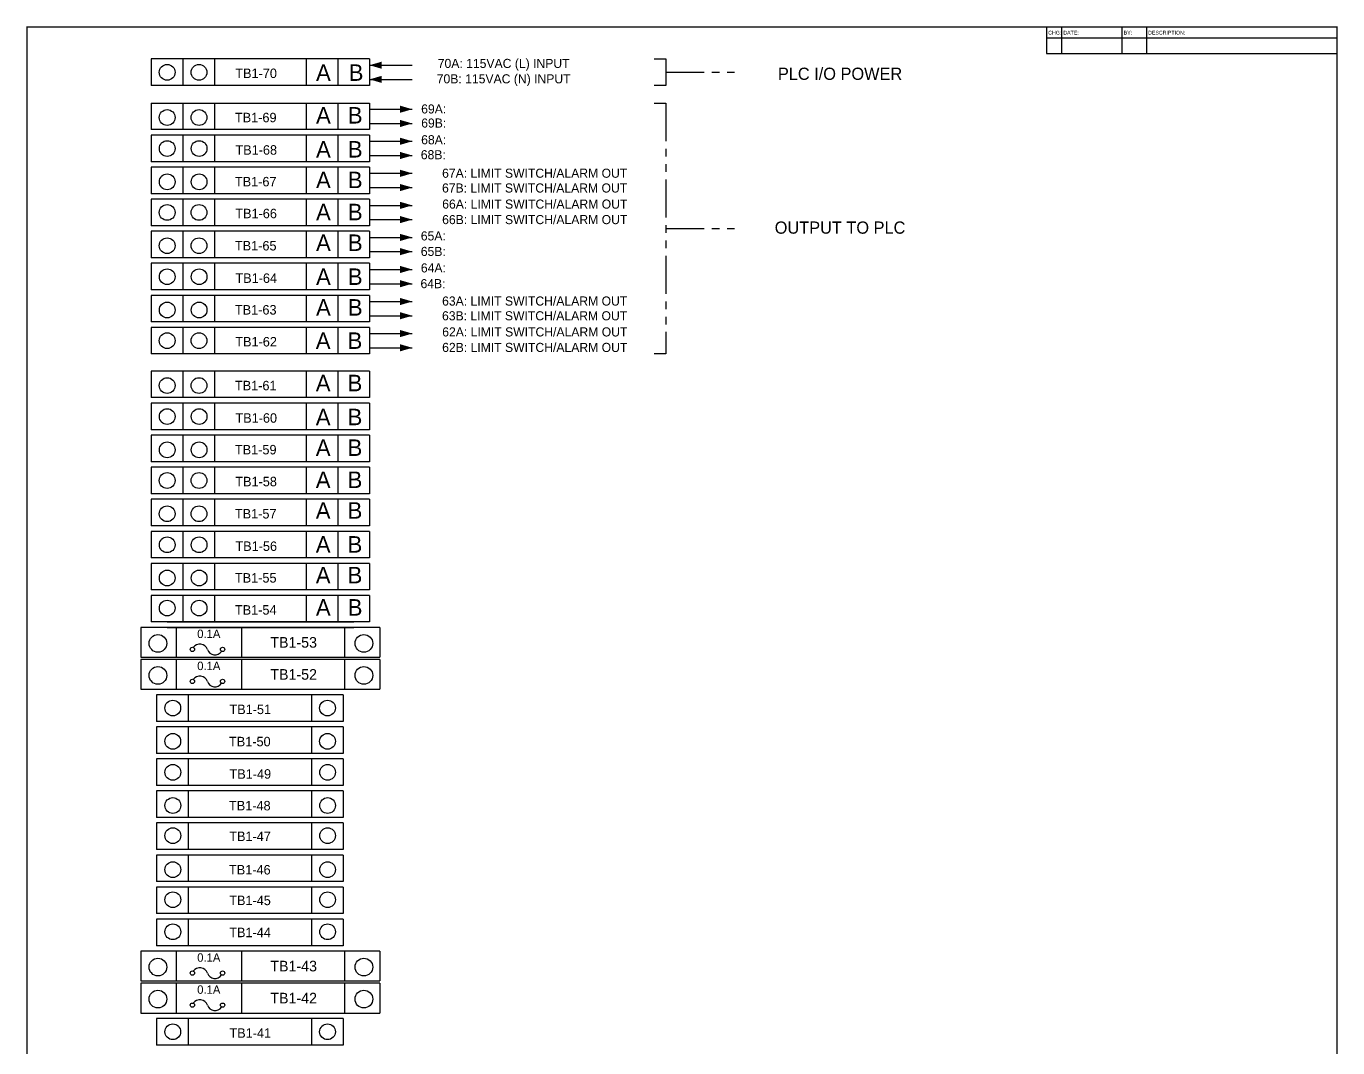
# Model space of a CAD drawing. Extents: x -174 to 420, y -119 to 77.
# Drawn here: x -8 to 13.48, y -102.73 to -85.99 of the extents above; entities that cross this region are included whole.
import ezdxf
from ezdxf.enums import TextEntityAlignment as Align

# ---------------------------------------------------------------- set-up
doc = ezdxf.new("R2010")
doc.units = 0
doc.header["$MEASUREMENT"] = 0
doc.linetypes.add('PHANTOM2', pattern=[1.25, 0.625, -0.125, 0.125, -0.125, 0.125, -0.125])
doc.layers.get('0').update_dxf_attribs({"linetype": 'CONTINUOUS'})
doc.layers.add('1', color=3, linetype='CONTINUOUS')
doc.layers.add('TITLE', color=2, linetype='CONTINUOUS')

# ---------------------------------------------------------------- blocks, each defined once
blk = doc.blocks.new('REVTITLE')
at = {"color": 2}
blk.add_line((3.85, 0), (3.85, -0.35), dxfattribs=at)
at = {"layer": 'TITLE'}
for p, q in [((3.85, 0), (0, 0)), ((0, 0), (0, -0.35)), ((3.85, -0.15), (0, -0.15)), ((0.2, 0), (0.2, -0.35)), ((1, 0), (1, -0.35)), ((1.325, 0), (1.325, -0.35))]:
    blk.add_line(p, q, dxfattribs=at)
for s, p in [('CHG:', (0.025, -0.1)), ('DATE:', (0.225, -0.1)), ('BY:', (1.025, -0.1)), ('DESCRIPTION:', (1.35, -0.1))]:
    blk.add_text(s, height=0.05, dxfattribs=at).set_placement(p)

msp = doc.modelspace()

# ---------------------------------------------------------------- linework, layer by layer
at = {"color": 0, "linetype": 'Continuous'}
for p, q in [((-2.376, -86.529), (-5.95, -86.529)), ((-4.915, -86.529), (-4.915, -86.964)), ((-2.376, -86.964), (-5.95, -86.964)), ((-4.915, -87.251), (-4.915, -87.686)), ((-2.376, -87.686), (-5.95, -87.686)), ((-2.376, -87.776), (-5.95, -87.776)), ((-4.915, -87.776), (-4.915, -88.211)), ((-2.376, -88.211), (-5.95, -88.211)), ((-2.376, -88.301), (-5.95, -88.301)), ((-4.915, -88.301), (-4.915, -88.736)), ((-2.376, -88.736), (-5.95, -88.736)), ((-2.376, -88.826), (-5.95, -88.826)), ((-4.915, -88.826), (-4.915, -89.261)), ((-2.376, -89.261), (-5.95, -89.261)), ((-2.376, -89.351), (-5.95, -89.351)), ((-4.915, -89.351), (-4.915, -89.786)), ((-2.376, -89.786), (-5.95, -89.786)), ((-2.376, -89.876), (-5.95, -89.876)), ((-4.915, -89.876), (-4.915, -90.311)), ((-2.376, -90.311), (-5.95, -90.311)), ((-2.376, -90.401), (-5.95, -90.401)), ((-4.915, -90.401), (-4.915, -90.836)), ((-2.376, -90.836), (-5.95, -90.836)), ((-2.376, -90.926), (-5.95, -90.926)), ((-4.915, -90.926), (-4.915, -91.361)), ((-2.376, -91.361), (-5.95, -91.361)), ((-2.376, -91.642), (-5.95, -91.642)), ((-4.915, -91.642), (-4.915, -92.077)), ((-2.376, -92.077), (-5.95, -92.077)), ((-2.376, -92.167), (-5.95, -92.167)), ((-4.915, -92.167), (-4.915, -92.602)), ((-2.376, -92.602), (-5.95, -92.602)), ((-2.376, -92.692), (-5.95, -92.692)), ((-4.915, -92.692), (-4.915, -93.127)), ((-2.376, -93.127), (-5.95, -93.127)), ((-2.376, -93.217), (-5.95, -93.217)), ((-4.915, -93.217), (-4.915, -93.652)), ((-2.376, -93.652), (-5.95, -93.652)), ((-2.376, -93.742), (-5.95, -93.742)), ((-4.915, -93.742), (-4.915, -94.177)), ((-2.376, -94.177), (-5.95, -94.177)), ((-2.376, -94.267), (-5.95, -94.267)), ((-4.915, -94.267), (-4.915, -94.702)), ((-2.376, -94.702), (-5.95, -94.702)), ((-2.376, -94.792), (-5.95, -94.792)), ((-4.915, -94.792), (-4.915, -95.227)), ((-2.376, -95.227), (-5.95, -95.227)), ((-2.376, -95.317), (-5.95, -95.317)), ((-4.915, -95.317), (-4.915, -95.752)), ((-2.376, -95.752), (-5.95, -95.752)), ((-2.205, -95.842), (-6.122, -95.842)), ((-2.376, -95.842), (-5.95, -95.842)), ((-4.472, -95.842), (-5.541, -95.842)), ((-4.472, -95.842), (-4.472, -96.33)), ((-4.472, -95.842), (-4.472, -96.33)), ((-2.205, -96.367), (-6.122, -96.367)), ((-2.376, -96.367), (-5.95, -96.367)), ((-4.472, -96.367), (-4.472, -96.855)), ((-2.806, -96.945), (-5.863, -96.945)), ((-5.345, -96.945), (-5.345, -97.38)), ((-2.806, -97.38), (-5.863, -97.38)), ((-2.806, -97.47), (-5.863, -97.47)), ((-5.345, -97.47), (-5.345, -97.905)), ((-2.806, -97.905), (-5.863, -97.905)), ((-2.806, -97.995), (-5.863, -97.995)), ((-5.345, -97.995), (-5.345, -98.43)), ((-2.806, -98.43), (-5.863, -98.43)), ((-2.806, -98.52), (-5.863, -98.52)), ((-5.345, -98.52), (-5.345, -98.955)), ((-2.806, -98.955), (-5.863, -98.955)), ((-2.806, -99.045), (-5.863, -99.045)), ((-5.345, -99.045), (-5.345, -99.48)), ((-2.806, -99.48), (-5.863, -99.48)), ((-2.806, -99.57), (-5.863, -99.57)), ((-5.345, -99.57), (-5.345, -100.005)), ((-2.806, -100.005), (-5.863, -100.005)), ((-2.806, -100.095), (-5.863, -100.095)), ((-5.345, -100.095), (-5.345, -100.53)), ((-2.806, -100.53), (-5.863, -100.53)), ((-2.806, -100.62), (-5.863, -100.62)), ((-5.345, -100.62), (-5.345, -101.055)), ((-2.205, -101.145), (-6.122, -101.145)), ((-2.376, -101.145), (-5.95, -101.145)), ((-2.806, -101.055), (-5.863, -101.055)), ((-2.806, -101.145), (-5.863, -101.145)), ((-2.806, -101.145), (-5.863, -101.145)), ((-4.472, -101.145), (-5.541, -101.145)), ((-4.472, -101.145), (-4.472, -101.633)), ((-4.472, -101.145), (-4.472, -101.633)), ((-2.205, -101.67), (-6.122, -101.67)), ((-2.376, -101.67), (-5.95, -101.67)), ((-2.806, -101.67), (-5.863, -101.67)), ((-2.806, -101.67), (-5.863, -101.67)), ((-4.472, -101.67), (-5.541, -101.67)), ((-4.472, -101.67), (-4.472, -102.158)), ((-4.472, -101.67), (-4.472, -102.158)), ((-2.806, -102.248), (-5.863, -102.248)), ((-5.345, -102.248), (-5.345, -102.682)), ((-2.806, -102.682), (-5.863, -102.682))]:
    msp.add_line(p, q, dxfattribs=at)
at = {"color": 0}
for p, q in [((-5.95, -86.529), (-5.95, -86.964)), ((-5.433, -86.529), (-5.433, -86.964)), ((-5.433, -86.529), (-5.433, -86.964)), ((-3.121, -86.529), (-5.205, -86.529)), ((-3.412, -86.529), (-3.412, -86.964)), ((-2.894, -86.529), (-2.894, -86.964)), ((-2.376, -86.529), (-2.376, -86.964)), ((8.706, -86.437), (13.465, -86.437)), ((-2.376, -86.631), (-2.376, -86.863)), ((-2.376, -86.631), (-1.676, -86.631)), ((-2.376, -86.863), (-1.676, -86.863)), ((-5.95, -87.251), (-5.95, -87.686)), ((-5.95, -87.251), (-2.376, -87.251)), ((-5.433, -87.251), (-5.433, -87.686)), ((-5.433, -87.251), (-5.433, -87.686)), ((-3.412, -87.251), (-3.412, -87.686)), ((-2.894, -87.251), (-2.894, -87.686)), ((-2.376, -87.251), (-2.376, -87.686)), ((-2.376, -87.352), (-2.376, -87.585)), ((-2.376, -87.352), (-1.676, -87.352)), ((-2.376, -87.585), (-1.676, -87.585)), ((-5.95, -87.776), (-5.95, -88.211)), ((-5.433, -87.776), (-5.433, -88.211)), ((-5.433, -87.776), (-5.433, -88.211)), ((-3.412, -87.776), (-3.412, -88.211)), ((-2.894, -87.776), (-2.894, -88.211)), ((-2.376, -87.776), (-2.376, -88.211)), ((-2.376, -87.877), (-2.376, -88.11)), ((-2.376, -87.877), (-1.676, -87.877)), ((-2.376, -88.11), (-1.676, -88.11)), ((-5.95, -88.301), (-5.95, -88.736)), ((-5.433, -88.301), (-5.433, -88.736)), ((-5.433, -88.301), (-5.433, -88.736)), ((-3.412, -88.301), (-3.412, -88.736)), ((-2.894, -88.301), (-2.894, -88.736)), ((-2.376, -88.301), (-2.376, -88.736)), ((-2.376, -88.402), (-2.376, -88.635)), ((-2.376, -88.402), (-1.676, -88.402)), ((-2.376, -88.635), (-1.676, -88.635)), ((-5.95, -88.826), (-5.95, -89.261)), ((-5.433, -88.826), (-5.433, -89.261)), ((-5.433, -88.826), (-5.433, -89.261)), ((-3.121, -88.826), (-5.205, -88.826)), ((-3.412, -88.826), (-3.412, -89.261)), ((-2.894, -88.826), (-2.894, -89.261)), ((-2.376, -88.826), (-2.376, -89.261)), ((-2.376, -88.927), (-2.376, -89.16)), ((-2.376, -88.927), (-1.676, -88.927)), ((-2.376, -89.16), (-1.676, -89.16)), ((-5.95, -89.351), (-5.95, -89.786)), ((-5.433, -89.351), (-5.433, -89.786)), ((-5.433, -89.351), (-5.433, -89.786)), ((-3.412, -89.351), (-3.412, -89.786)), ((-2.894, -89.351), (-2.894, -89.786)), ((-2.376, -89.351), (-2.376, -89.786)), ((-2.376, -89.452), (-2.376, -89.685)), ((-2.376, -89.452), (-1.676, -89.452)), ((-2.376, -89.685), (-1.676, -89.685)), ((-5.95, -89.876), (-5.95, -90.311)), ((-5.433, -89.876), (-5.433, -90.311)), ((-5.433, -89.876), (-5.433, -90.311)), ((-3.412, -89.876), (-3.412, -90.311)), ((-2.894, -89.876), (-2.894, -90.311)), ((-2.376, -89.876), (-2.376, -90.311)), ((-2.376, -89.977), (-2.376, -90.21)), ((-2.376, -89.977), (-1.676, -89.977)), ((-5.95, -90.401), (-5.95, -90.836)), ((-5.433, -90.401), (-5.433, -90.836)), ((-5.433, -90.401), (-5.433, -90.836)), ((-3.412, -90.401), (-3.412, -90.836)), ((-2.894, -90.401), (-2.894, -90.836)), ((-2.376, -90.21), (-1.676, -90.21)), ((-2.376, -90.401), (-2.376, -90.836)), ((-2.376, -90.502), (-2.376, -90.735)), ((-2.376, -90.502), (-1.676, -90.502)), ((-2.376, -90.735), (-1.676, -90.735)), ((-5.95, -90.926), (-5.95, -91.361)), ((-5.433, -90.926), (-5.433, -91.361)), ((-5.433, -90.926), (-5.433, -91.361)), ((-3.121, -90.926), (-5.205, -90.926)), ((-3.412, -90.926), (-3.412, -91.361)), ((-2.894, -90.926), (-2.894, -91.361)), ((-2.376, -90.926), (-2.376, -91.361)), ((-2.376, -91.027), (-2.376, -91.26)), ((-2.376, -91.027), (-1.676, -91.027)), ((-2.376, -91.26), (-1.676, -91.26)), ((-5.95, -91.642), (-5.95, -92.077)), ((-5.433, -91.642), (-5.433, -92.077)), ((-5.433, -91.642), (-5.433, -92.077)), ((-3.412, -91.642), (-3.412, -92.077)), ((-2.894, -91.642), (-2.894, -92.077)), ((-2.376, -91.642), (-2.376, -92.077)), ((-2.376, -91.743), (-2.376, -91.976)), ((-5.95, -92.167), (-5.95, -92.602)), ((-5.433, -92.167), (-5.433, -92.602)), ((-5.433, -92.167), (-5.433, -92.602)), ((-3.412, -92.167), (-3.412, -92.602)), ((-2.894, -92.167), (-2.894, -92.602)), ((-2.376, -92.167), (-2.376, -92.602)), ((-2.376, -92.268), (-2.376, -92.501)), ((-5.95, -92.692), (-5.95, -93.127)), ((-5.433, -92.692), (-5.433, -93.127)), ((-5.433, -92.692), (-5.433, -93.127)), ((-3.412, -92.692), (-3.412, -93.127)), ((-2.894, -92.692), (-2.894, -93.127)), ((-2.376, -92.692), (-2.376, -93.127)), ((-2.376, -92.793), (-2.376, -93.026)), ((-5.95, -93.217), (-5.95, -93.652)), ((-5.433, -93.217), (-5.433, -93.652)), ((-5.433, -93.217), (-5.433, -93.652)), ((-3.121, -93.217), (-5.205, -93.217)), ((-3.412, -93.217), (-3.412, -93.652)), ((-2.894, -93.217), (-2.894, -93.652)), ((-2.376, -93.217), (-2.376, -93.652)), ((-2.376, -93.318), (-2.376, -93.551)), ((-5.95, -93.742), (-5.95, -94.177)), ((-5.433, -93.742), (-5.433, -94.177)), ((-5.433, -93.742), (-5.433, -94.177)), ((-3.412, -93.742), (-3.412, -94.177)), ((-2.894, -93.742), (-2.894, -94.177)), ((-2.376, -93.742), (-2.376, -94.177)), ((-2.376, -93.843), (-2.376, -94.076)), ((-5.95, -94.267), (-5.95, -94.702)), ((-5.433, -94.267), (-5.433, -94.702)), ((-5.433, -94.267), (-5.433, -94.702)), ((-3.412, -94.267), (-3.412, -94.702)), ((-2.894, -94.267), (-2.894, -94.702)), ((-2.376, -94.267), (-2.376, -94.702)), ((-2.376, -94.368), (-2.376, -94.601)), ((-5.95, -94.792), (-5.95, -95.227)), ((-5.433, -94.792), (-5.433, -95.227)), ((-5.433, -94.792), (-5.433, -95.227)), ((-3.412, -94.792), (-3.412, -95.227)), ((-2.894, -94.792), (-2.894, -95.227)), ((-2.376, -94.792), (-2.376, -95.227)), ((-2.376, -94.893), (-2.376, -95.126)), ((-5.95, -95.317), (-5.95, -95.752)), ((-5.433, -95.317), (-5.433, -95.752)), ((-5.433, -95.317), (-5.433, -95.392)), ((-3.412, -95.317), (-3.412, -95.752)), ((-2.894, -95.317), (-2.894, -95.752)), ((-2.376, -95.317), (-2.376, -95.752)), ((-2.376, -95.328), (-2.376, -95.561)), ((-5.692, -95.752), (-2.635, -95.752)), ((-6.122, -95.842), (-6.122, -96.33)), ((-5.692, -95.842), (-2.635, -95.842)), ((-5.541, -95.842), (-5.541, -96.33)), ((-2.786, -95.842), (-2.786, -96.33)), ((-2.205, -95.842), (-2.205, -96.33)), ((-6.122, -96.33), (-2.205, -96.33)), ((-6.122, -96.367), (-6.122, -96.855)), ((-5.678, -96.33), (-2.649, -96.33)), ((-5.541, -96.367), (-5.541, -96.855)), ((-2.786, -96.367), (-2.786, -96.855)), ((-2.205, -96.367), (-2.205, -96.855)), ((-6.122, -96.855), (-2.205, -96.855)), ((-5.863, -96.945), (-5.863, -97.38)), ((-5.678, -96.855), (-2.649, -96.855)), ((-3.324, -96.945), (-3.324, -97.38)), ((-2.806, -96.945), (-2.806, -97.38)), ((-5.863, -97.47), (-5.863, -97.905)), ((-3.324, -97.47), (-3.324, -97.905)), ((-2.806, -97.47), (-2.806, -97.905)), ((-2.806, -97.566), (-2.806, -97.808)), ((-5.863, -97.995), (-5.863, -98.43)), ((-3.324, -97.995), (-3.324, -98.43)), ((-2.806, -97.995), (-2.806, -98.43)), ((-2.806, -98.001), (-2.806, -98.243)), ((-5.863, -98.52), (-5.863, -98.955)), ((-3.324, -98.52), (-3.324, -98.955)), ((-2.806, -98.52), (-2.806, -98.955)), ((-2.806, -98.526), (-2.806, -98.768)), ((-5.863, -99.045), (-5.863, -99.48)), ((-3.324, -99.045), (-3.324, -99.48)), ((-2.806, -99.045), (-2.806, -99.48)), ((-5.863, -99.57), (-5.863, -100.005)), ((-3.324, -99.57), (-3.324, -100.005)), ((-2.806, -99.57), (-2.806, -100.005)), ((-2.806, -99.576), (-2.806, -99.818)), ((-5.863, -100.095), (-5.863, -100.53)), ((-3.324, -100.095), (-3.324, -100.53)), ((-2.806, -100.095), (-2.806, -100.53)), ((-5.863, -100.62), (-5.863, -101.055)), ((-3.324, -100.62), (-3.324, -101.055)), ((-2.806, -100.62), (-2.806, -101.055)), ((-6.122, -101.145), (-6.122, -101.633)), ((-5.541, -101.145), (-5.541, -101.633)), ((-2.786, -101.145), (-2.786, -101.633)), ((-2.205, -101.145), (-2.205, -101.633)), ((-6.122, -101.633), (-2.205, -101.633)), ((-6.122, -101.67), (-6.122, -102.158)), ((-5.678, -101.633), (-2.649, -101.633)), ((-5.541, -101.67), (-5.541, -102.158)), ((-2.786, -101.67), (-2.786, -102.158)), ((-2.205, -101.67), (-2.205, -102.158)), ((-6.122, -102.158), (-2.205, -102.158)), ((-5.678, -102.158), (-2.649, -102.158)), ((-5.863, -102.248), (-5.863, -102.682)), ((-3.324, -102.248), (-3.324, -102.682)), ((-2.806, -102.248), (-2.806, -102.682))]:
    msp.add_line(p, q, dxfattribs=at)
at = {"color": 0, "linetype": 'PHANTOM2'}
for p, q in [((2.282, -86.529), (2.477, -86.529)), ((2.477, -86.529), (2.477, -86.964)), ((2.477, -86.964), (2.282, -86.964)), ((2.282, -87.251), (2.477, -87.251)), ((2.477, -87.251), (2.477, -91.361)), ((2.477, -91.361), (2.282, -91.361))]:
    msp.add_line(p, q, dxfattribs=at)
at = {"linetype": 'PHANTOM2'}
for p, q in [((2.477, -86.747), (3.716, -86.747)), ((2.477, -89.306), (3.716, -89.306))]:
    msp.add_line(p, q, dxfattribs=at)
at = {"color": 0}
for centre, radius in [((-5.69, -86.747), 0.129), ((-5.168, -86.747), 0.129), ((-5.69, -87.488), 0.129), ((-5.168, -87.488), 0.129), ((-5.689, -87.996), 0.129), ((-5.167, -87.996), 0.129), ((-5.689, -88.541), 0.129), ((-5.167, -88.541), 0.129), ((-5.69, -89.043), 0.129), ((-5.168, -89.043), 0.129), ((-5.69, -89.588), 0.129), ((-5.168, -89.588), 0.129), ((-5.689, -90.096), 0.129), ((-5.167, -90.096), 0.129), ((-5.689, -90.641), 0.129), ((-5.167, -90.641), 0.129), ((-5.69, -91.143), 0.129), ((-5.168, -91.143), 0.129), ((-5.69, -91.879), 0.129), ((-5.168, -91.879), 0.129), ((-5.689, -92.387), 0.129), ((-5.167, -92.387), 0.129), ((-5.689, -92.932), 0.129), ((-5.167, -92.932), 0.129), ((-5.69, -93.434), 0.129), ((-5.168, -93.434), 0.129), ((-5.69, -93.979), 0.129), ((-5.168, -93.979), 0.129), ((-5.689, -94.487), 0.129), ((-5.167, -94.487), 0.129), ((-5.689, -95.032), 0.129), ((-5.167, -95.032), 0.129), ((-5.689, -95.524), 0.129), ((-5.167, -95.524), 0.129), ((-5.841, -96.102), 0.145), ((-2.469, -96.102), 0.145), ((-5.277, -96.201), 0.0349), ((-4.783, -96.201), 0.0349), ((-5.841, -96.627), 0.145), ((-2.469, -96.627), 0.145), ((-5.277, -96.726), 0.0349), ((-4.783, -96.726), 0.0349), ((-5.598, -97.162), 0.129), ((-3.064, -97.162), 0.129), ((-5.598, -97.707), 0.129), ((-3.064, -97.707), 0.129), ((-5.597, -98.215), 0.129), ((-3.063, -98.215), 0.129), ((-5.597, -98.759), 0.129), ((-3.063, -98.759), 0.129), ((-5.597, -99.252), 0.129), ((-3.063, -99.252), 0.129), ((-5.597, -99.809), 0.129), ((-3.063, -99.809), 0.129), ((-5.597, -100.302), 0.129), ((-3.063, -100.302), 0.129), ((-5.597, -100.827), 0.129), ((-3.063, -100.827), 0.129), ((-5.841, -101.405), 0.145), ((-2.469, -101.405), 0.145), ((-5.277, -101.504), 0.0349), ((-4.783, -101.504), 0.0349), ((-5.841, -101.93), 0.145), ((-2.469, -101.93), 0.145), ((-5.277, -102.029), 0.0349), ((-4.783, -102.029), 0.0349), ((-5.598, -102.465), 0.129), ((-3.064, -102.465), 0.129)]:
    msp.add_circle(centre, radius, dxfattribs=at)
for centre, start, end in [((-5.154, -96.244), 19.051, 145.6245), ((-4.907, -96.159), 199.051, 325.6245), ((-5.154, -96.769), 19.051, 145.6245), ((-4.907, -96.683), 199.051, 325.6245), ((-5.154, -101.547), 19.051, 145.6245), ((-4.907, -101.461), 199.051, 325.6245), ((-5.154, -102.072), 19.051, 145.6245), ((-4.907, -101.986), 199.051, 325.6245)]:
    msp.add_arc(centre, 0.131, start, end, dxfattribs=at)
for points in [[(-2.178, -86.689), (-2.178, -86.573), (-2.376, -86.631)], [(-2.178, -86.921), (-2.178, -86.805), (-2.376, -86.863)], [(-1.875, -87.294), (-1.875, -87.41), (-1.676, -87.352)], [(-1.875, -87.527), (-1.875, -87.643), (-1.676, -87.585)], [(-1.875, -87.819), (-1.875, -87.935), (-1.676, -87.877)], [(-1.875, -88.052), (-1.875, -88.168), (-1.676, -88.11)], [(-1.875, -88.344), (-1.875, -88.46), (-1.676, -88.402)], [(-1.875, -88.577), (-1.875, -88.693), (-1.676, -88.635)], [(-1.875, -88.869), (-1.875, -88.985), (-1.676, -88.927)], [(-1.875, -89.102), (-1.875, -89.218), (-1.676, -89.16)], [(-1.875, -89.394), (-1.875, -89.51), (-1.676, -89.452)], [(-1.875, -89.627), (-1.875, -89.743), (-1.676, -89.685)], [(-1.875, -89.919), (-1.875, -90.035), (-1.676, -89.977)], [(-1.875, -90.152), (-1.875, -90.268), (-1.676, -90.21)], [(-1.875, -90.444), (-1.875, -90.56), (-1.676, -90.502)], [(-1.875, -90.677), (-1.875, -90.793), (-1.676, -90.735)], [(-1.875, -90.969), (-1.875, -91.085), (-1.676, -91.027)], [(-1.875, -91.202), (-1.875, -91.318), (-1.676, -91.26)]]:
    msp.add_solid(points, dxfattribs=at)
at = {"layer": 'TITLE', "color": 0, "const_width": 0.0257}
msp.add_lwpolyline([(-7.985, -119.016), (-7.985, -86.005), (13.465, -86.005), (13.465, -119.016)], close=True, dxfattribs=at)

# ---------------------------------------------------------------- block references
at = {"layer": 'TITLE', "color": 0, "xscale": 1.236, "yscale": 1.236, "zscale": 1.236}
msp.add_blockref('REVTITLE', (8.706, -86.005), dxfattribs=at)

# ---------------------------------------------------------------- texts
at = {"color": 0}
for p in [(-5.198, -96.015), (-5.198, -96.54), (-5.198, -101.318), (-5.198, -101.843)]:
    msp.add_text('0.1A', height=0.138, dxfattribs=at).set_placement(p)
at = {"layer": '1', "color": 0}
for s, height, p in [('70A: 115VAC (L) INPUT', 0.14894, (-0.18, -86.62)), ('PLC I/O POWER', 0.2, (5.328, -86.767)), ('70B: 115VAC (N) INPUT', 0.14894, (-0.18, -86.872)), ('69A:', 0.1489, (-1.326, -87.347)), ('69B:', 0.1489, (-1.325, -87.578)), ('68A:', 0.1489, (-1.326, -87.852)), ('68B:', 0.1489, (-1.332, -88.097)), ('67A: LIMIT SWITCH/ALARM OUT', 0.14894, (0.328, -88.397)), ('67B: LIMIT SWITCH/ALARM OUT', 0.14894, (0.327, -88.639)), ('66A: LIMIT SWITCH/ALARM OUT', 0.14894, (0.33, -88.903)), ('66B: LIMIT SWITCH/ALARM OUT', 0.14894, (0.329, -89.157)), ('OUTPUT TO PLC', 0.2, (5.328, -89.291)), ('65A:', 0.1489, (-1.332, -89.427)), ('65B:', 0.1489, (-1.332, -89.681)), ('64A:', 0.1489, (-1.331, -89.951)), ('64B:', 0.1489, (-1.337, -90.209)), ('63A: LIMIT SWITCH/ALARM OUT', 0.14894, (0.328, -90.491)), ('63B: LIMIT SWITCH/ALARM OUT', 0.14894, (0.327, -90.733)), ('62A: LIMIT SWITCH/ALARM OUT', 0.14894, (0.33, -90.997)), ('62B: LIMIT SWITCH/ALARM OUT', 0.14894, (0.329, -91.251))]:
    msp.add_text(s, height=height, dxfattribs=at).set_placement(p, align=Align.MIDDLE)
for s, height, p in [('TB1-70', 0.1553, (-4.574, -86.841)), ('A', 0.27, (-3.252, -86.887)), ('B', 0.27, (-2.717, -86.887)), ('A', 0.27, (-3.252, -87.586)), ('B', 0.27, (-2.731, -87.586)), ('A', 0.27, (-3.252, -88.143)), ('B', 0.27, (-2.731, -88.143)), ('A', 0.27, (-3.252, -88.645)), ('B', 0.27, (-2.731, -88.645)), ('A', 0.27, (-3.252, -89.171)), ('B', 0.27, (-2.731, -89.171)), ('TB1-66', 0.1553, (-4.574, -89.138)), ('A', 0.27, (-3.252, -89.674)), ('B', 0.27, (-2.731, -89.674)), ('A', 0.27, (-3.252, -90.23)), ('B', 0.27, (-2.731, -90.23)), ('A', 0.27, (-3.252, -90.733)), ('B', 0.27, (-2.731, -90.733)), ('A', 0.27, (-3.256, -91.278)), ('B', 0.27, (-2.735, -91.278)), ('TB1-62', 0.1553, (-4.574, -91.238)), ('A', 0.27, (-3.256, -91.972)), ('B', 0.27, (-2.735, -91.972)), ('A', 0.27, (-3.256, -92.528)), ('B', 0.27, (-2.735, -92.528)), ('A', 0.27, (-3.256, -93.031)), ('B', 0.27, (-2.735, -93.031)), ('TB1-58', 0.1553, (-4.574, -93.529)), ('A', 0.27, (-3.256, -93.557)), ('B', 0.27, (-2.735, -93.557)), ('A', 0.27, (-3.256, -94.06)), ('B', 0.27, (-2.735, -94.06)), ('A', 0.27, (-3.256, -94.616)), ('B', 0.27, (-2.735, -94.616)), ('A', 0.27, (-3.256, -95.119)), ('B', 0.27, (-2.735, -95.119)), ('A', 0.27, (-3.254, -95.648)), ('B', 0.27, (-2.733, -95.648)), ('TB1-51', 0.1553, (-4.67, -97.261)), ('TB1-41', 0.1553, (-4.67, -102.564))]:
    msp.add_text(s, height=height, dxfattribs=at).set_placement(p)
for s, height, p in [('TB1-69', 0.1553, (-4.58, -87.488)), ('TB1-68', 0.1553, (-4.572, -88.019)), ('TB1-67', 0.1553, (-4.58, -88.538)), ('TB1-65', 0.1553, (-4.58, -89.588)), ('TB1-64', 0.1553, (-4.572, -90.119)), ('TB1-63', 0.1553, (-4.58, -90.638)), ('TB1-61', 0.1553, (-4.58, -91.879)), ('TB1-60', 0.1553, (-4.572, -92.41)), ('TB1-59', 0.1553, (-4.58, -92.929)), ('TB1-57', 0.1553, (-4.58, -93.979)), ('TB1-56', 0.1553, (-4.572, -94.51)), ('TB1-55', 0.1553, (-4.58, -95.029)), ('TB1-54', 0.1553, (-4.58, -95.554)), ('TB1-53', 0.1743, (-4.001, -96.086)), ('TB1-52', 0.1743, (-4.001, -96.611)), ('TB1-50', 0.1553, (-4.677, -97.711)), ('TB1-49', 0.1553, (-4.669, -98.242)), ('TB1-48', 0.1553, (-4.677, -98.761)), ('TB1-47', 0.1553, (-4.673, -99.263)), ('TB1-46', 0.1553, (-4.677, -99.811)), ('TB1-45', 0.1553, (-4.673, -100.313)), ('TB1-44', 0.1553, (-4.673, -100.838)), ('TB1-43', 0.1743, (-4.001, -101.389)), ('TB1-42', 0.1743, (-4.001, -101.914))]:
    msp.add_text(s, height=height, dxfattribs=at).set_placement(p, align=Align.MIDDLE_LEFT)

doc.saveas('drawing.dxf')
